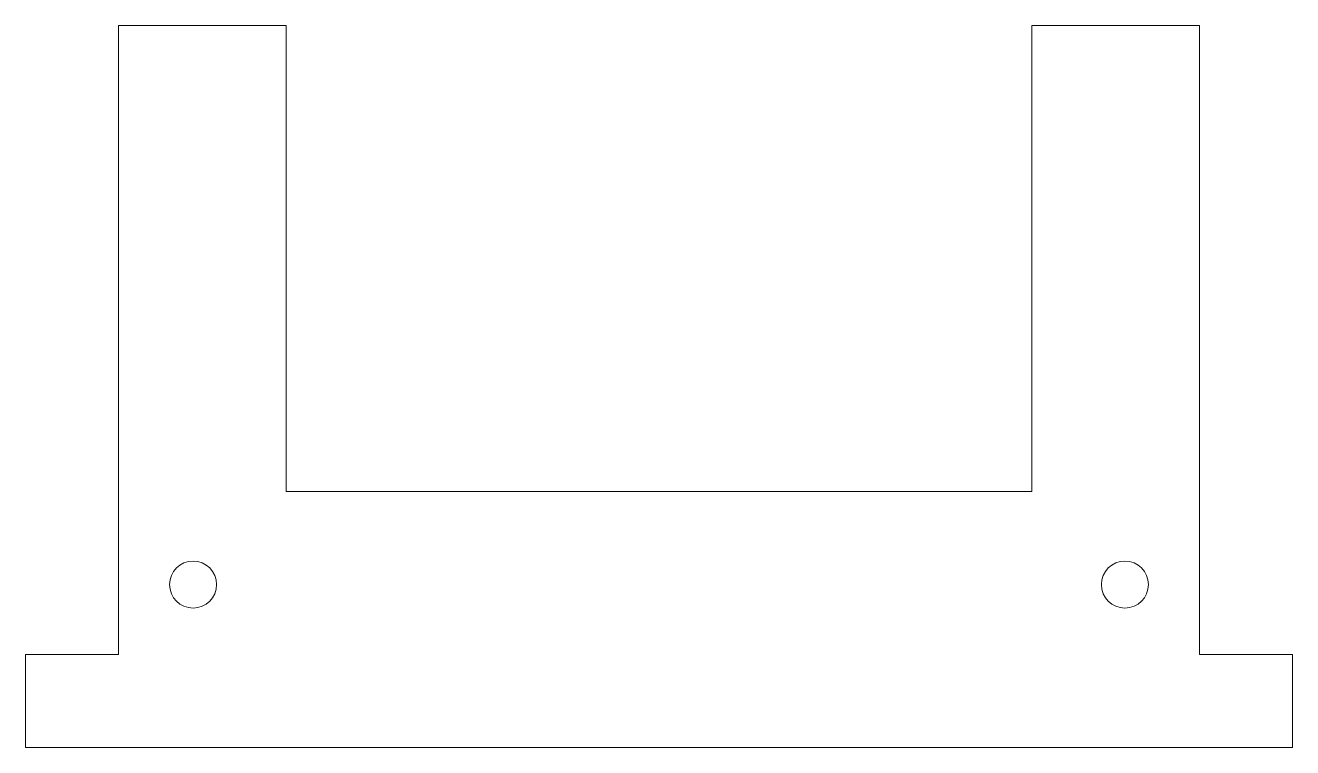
# Model space of a CAD drawing. Header units: inches. Extents: x -1.7 to 1.7, y -1.94 to 0.
import ezdxf

# ---------------------------------------------------------------- set-up
doc = ezdxf.new("R2010")
doc.units = ezdxf.units.IN
doc.header["$MEASUREMENT"] = 0

msp = doc.modelspace()

# ---------------------------------------------------------------- linework, layer by layer
at = {"color": 1, "lineweight": 5}
for p, q in [((-1, 0), (-1.45, 0)), ((-1.45, 0), (-1.45, -1.6875)), ((1.45, 0), (1, 0)), ((1, 0), (1, -1.25)), ((1.45, -1.6875), (1.45, 0)), ((-1, 0), (-1, -1.25)), ((1, -1.25), (-1, -1.25)), ((-1.7, -1.6875), (-1.45, -1.6875)), ((-1.7, -1.6875), (-1.7, -1.9375)), ((1.45, -1.6875), (1.7, -1.6875)), ((1.7, -1.9375), (1.7, -1.6875)), ((-1.7, -1.9375), (1.7, -1.9375))]:
    msp.add_line(p, q, dxfattribs=at)
for centre in [(-1.25, -1.5), (1.25, -1.5)]:
    msp.add_circle(centre, 0.063, dxfattribs=at)

doc.saveas('drawing.dxf')
